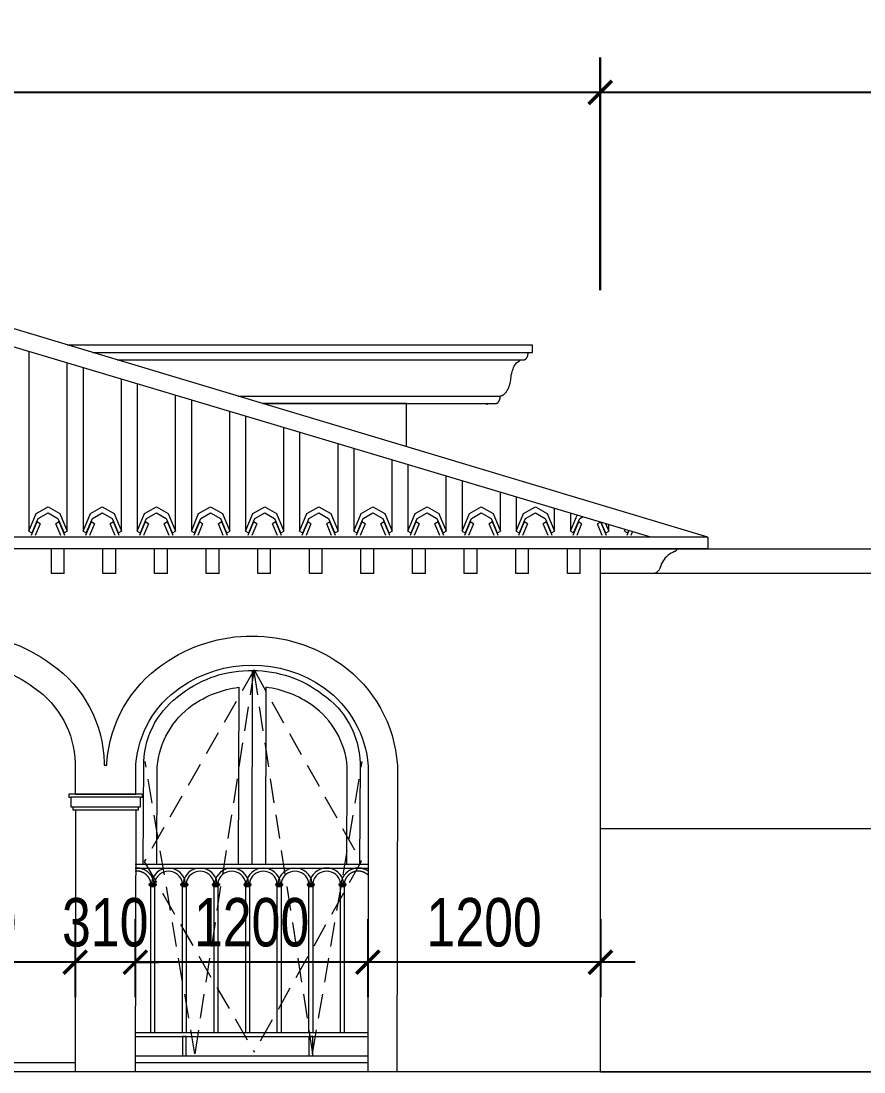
# Model space of a CAD drawing. Header units: millimetres. Extents: x -78046 to 260989, y -99288 to 158505.
# Drawn here: x 242534 to 246884, y 11467 to 16890 of the extents above; entities that cross this region are included whole.
import ezdxf
from ezdxf.xclip import XClip

# ---------------------------------------------------------------- set-up
doc = ezdxf.new("R2010")
doc.units = ezdxf.units.MM
doc.header["$LTSCALE"] = 100
doc.header["$XCLIPFRAME"] = 0
doc.header["$PDMODE"] = 98
doc.linetypes.add('HIDDEN', pattern=[0.375, 0.25, -0.125])
doc.layers.get('Defpoints').update_dxf_attribs({"lineweight": 13})
for name, color, linetype, lineweight in [('-DOOR', 137, 'Continuous', 9), ('-HATCH', 8, 'Continuous', 5), ('-HIDE', 3, 'HIDDEN', 13), ('-LINE1', 7, 'Continuous', 18)]:
    doc.layers.add(name, color=color, linetype=linetype, lineweight=lineweight)
doc.styles.add('AVANH', font='VHAVAN_2.TTF', dxfattribs={"width": 0.8})
doc.dimstyles.new('C_100A3', dxfattribs={"dimscale": 100, "dimtxt": 2.5, "dimasz": 1.2, "dimexe": 1.8, "dimexo": 0, "dimgap": 0.75, "dimtad": 1, "dimdec": 0, "dimzin": 0, "dimdsep": 46, "dimtxsty": 'AVANH', "dimblk": 'ARCHTICK', "dimcen": 0, "dimdle": 1.8, "dimclrd": 256, "dimclre": 256, "dimclrt": 7, "dimadec": 0, "dimazin": 0, "dimtfac": 0.0001, "dimtdec": 0, "dimtix": 1, "dimtmove": 2, "dimatfit": 3, "dimldrblk": 'ARCHTICK', "dimfxl": 1.8, "dimtolj": 1, "dimtzin": 0, "dimarcsym": 0})

# ---------------------------------------------------------------- blocks, each defined once
blk = doc.blocks.new('erte')
for p, q in [((217982.3, -49738), (217982.3, -52249.4)), ((218180.4, -52249.4), (218180.4, -49738)), ((218261.7, -49738), (218261.7, -52249.4)), ((218459.8, -52249.4), (218459.8, -49738)), ((218541.1, -49738), (218541.1, -52249.4)), ((218739.2, -52249.4), (218739.2, -49738)), ((218820.5, -49738), (218820.5, -52249.4)), ((219018.6, -52249.4), (219018.6, -49738)), ((219099.9, -49738), (219099.9, -52249.4)), ((219298, -52249.4), (219298, -49738)), ((219379.3, -49738), (219379.3, -52249.4)), ((219577.4, -52249.4), (219577.4, -49738)), ((219658.7, -49738), (219658.7, -52249.4)), ((219856.8, -52249.4), (219856.8, -49738)), ((219938.1, -49738), (219938.1, -52249.4)), ((220136.2, -52249.4), (220136.2, -49738)), ((220217.5, -49738), (220217.5, -52249.4)), ((220415.6, -52249.4), (220415.6, -49738)), ((220496.9, -49738), (220496.9, -52249.4)), ((220695, -52249.4), (220695, -49738)), ((220776.3, -49738), (220776.3, -52249.4)), ((220974.4, -52249.4), (220974.4, -49738)), ((221055.7, -49738), (221055.7, -52249.4)), ((217982.3, -52249.4), (218020.1, -52159)), ((218020.1, -52159), (218081.3, -52124.5)), ((218030.6, -52184), (218081.3, -52155.3)), ((218081.3, -52124.5), (218142.5, -52159)), ((218081.3, -52155.3), (218132.1, -52184)), ((218142.5, -52159), (218180.4, -52249.4)), ((218261.7, -52249.4), (218299.5, -52159)), ((218299.5, -52159), (218360.7, -52124.5)), ((218310, -52184), (218360.7, -52155.3)), ((218360.7, -52124.5), (218421.9, -52159)), ((218360.7, -52155.3), (218411.5, -52184)), ((218421.9, -52159), (218459.8, -52249.4)), ((218541.1, -52249.4), (218578.9, -52159)), ((218578.9, -52159), (218640.1, -52124.5)), ((218589.4, -52184), (218640.1, -52155.3)), ((218640.1, -52124.5), (218701.3, -52159)), ((218640.1, -52155.3), (218690.9, -52184)), ((218701.3, -52159), (218739.2, -52249.4)), ((218820.5, -52249.4), (218858.3, -52159)), ((218858.3, -52159), (218919.5, -52124.5)), ((218868.8, -52184), (218919.5, -52155.3)), ((218919.5, -52124.5), (218980.7, -52159)), ((218919.5, -52155.3), (218970.3, -52184)), ((218980.7, -52159), (219018.6, -52249.4)), ((219099.9, -52249.4), (219137.7, -52159)), ((219137.7, -52159), (219198.9, -52124.5)), ((219148.2, -52184), (219198.9, -52155.3)), ((219198.9, -52124.5), (219260.1, -52159)), ((219198.9, -52155.3), (219249.7, -52184)), ((219260.1, -52159), (219298, -52249.4)), ((219379.3, -52249.4), (219417.1, -52159)), ((219417.1, -52159), (219478.3, -52124.5)), ((219427.6, -52184), (219478.3, -52155.3)), ((219478.3, -52124.5), (219539.5, -52159)), ((219478.3, -52155.3), (219529.1, -52184)), ((219539.5, -52159), (219577.4, -52249.4)), ((219658.7, -52249.4), (219696.5, -52159)), ((219696.5, -52159), (219757.7, -52124.5)), ((219707, -52184), (219757.7, -52155.3)), ((219757.7, -52124.5), (219818.9, -52159)), ((219757.7, -52155.3), (219808.5, -52184)), ((219818.9, -52159), (219856.8, -52249.4)), ((219938.1, -52249.4), (219975.9, -52159)), ((219975.9, -52159), (220037.1, -52124.5)), ((219986.4, -52184), (220037.1, -52155.3)), ((220037.1, -52124.5), (220098.3, -52159)), ((220037.1, -52155.3), (220087.9, -52184)), ((220098.3, -52159), (220136.2, -52249.4)), ((220217.5, -52249.4), (220255.3, -52159)), ((220255.3, -52159), (220316.5, -52124.5)), ((220265.8, -52184), (220316.5, -52155.3)), ((220316.5, -52124.5), (220377.7, -52159)), ((220316.5, -52155.3), (220367.3, -52184)), ((220377.7, -52159), (220415.6, -52249.4)), ((220496.9, -52249.4), (220534.7, -52159)), ((220534.7, -52159), (220595.9, -52124.5)), ((220545.2, -52184), (220595.9, -52155.3)), ((220595.9, -52124.5), (220657.1, -52159)), ((220595.9, -52155.3), (220646.7, -52184)), ((220657.1, -52159), (220695, -52249.4)), ((220776.3, -52249.4), (220814.1, -52159)), ((220824.6, -52184), (220875.3, -52155.3)), ((220936.5, -52159), (220974.4, -52249.4)), ((221055.7, -52249.4), (221093.5, -52159)), ((218023.8, -52201.7), (217994.5, -52271.6)), ((217999.2, -52258.9), (218023.8, -52200.2)), ((218040.7, -52211.2), (218015.4, -52271.6)), ((218023.8, -52200.2), (218030.6, -52184)), ((218023.8, -52201.7), (218023.8, -52200.2)), ((218040.7, -52211.2), (218023.8, -52201.7)), ((218138.9, -52201.7), (218122, -52211.2)), ((218147.3, -52271.6), (218122, -52211.2)), ((218132.1, -52184), (218138.9, -52200.2)), ((218138.9, -52200.2), (218138.9, -52201.7)), ((218138.9, -52200.2), (218163.5, -52258.9)), ((218168.2, -52271.6), (218138.9, -52201.7)), ((218303.2, -52201.7), (218273.9, -52271.6)), ((218278.6, -52258.9), (218303.2, -52200.2)), ((218320.1, -52211.2), (218294.8, -52271.6)), ((218303.2, -52200.2), (218310, -52184)), ((218303.2, -52201.7), (218303.2, -52200.2)), ((218320.1, -52211.2), (218303.2, -52201.7)), ((218418.3, -52201.7), (218401.4, -52211.2)), ((218426.7, -52271.6), (218401.4, -52211.2)), ((218411.5, -52184), (218418.3, -52200.2)), ((218418.3, -52200.2), (218418.3, -52201.7)), ((218418.3, -52200.2), (218442.9, -52258.9)), ((218447.6, -52271.6), (218418.3, -52201.7)), ((218582.6, -52201.7), (218553.3, -52271.6)), ((218558, -52258.9), (218582.6, -52200.2)), ((218599.5, -52211.2), (218574.2, -52271.6)), ((218582.6, -52200.2), (218589.4, -52184)), ((218582.6, -52201.7), (218582.6, -52200.2)), ((218599.5, -52211.2), (218582.6, -52201.7)), ((218697.7, -52201.7), (218680.8, -52211.2)), ((218706.1, -52271.6), (218680.8, -52211.2)), ((218690.9, -52184), (218697.7, -52200.2)), ((218697.7, -52200.2), (218697.7, -52201.7)), ((218697.7, -52200.2), (218722.3, -52258.9)), ((218727, -52271.6), (218697.7, -52201.7)), ((218862, -52201.7), (218832.7, -52271.6)), ((218837.4, -52258.9), (218862, -52200.2)), ((218878.9, -52211.2), (218853.6, -52271.6)), ((218862, -52200.2), (218868.8, -52184)), ((218862, -52201.7), (218862, -52200.2)), ((218878.9, -52211.2), (218862, -52201.7)), ((218977.1, -52201.7), (218960.2, -52211.2)), ((218985.5, -52271.6), (218960.2, -52211.2)), ((218970.3, -52184), (218977.1, -52200.2)), ((218977.1, -52200.2), (218977.1, -52201.7)), ((218977.1, -52200.2), (219001.7, -52258.9)), ((219006.4, -52271.6), (218977.1, -52201.7)), ((219141.4, -52201.7), (219112.1, -52271.6)), ((219116.8, -52258.9), (219141.4, -52200.2)), ((219158.3, -52211.2), (219133, -52271.6)), ((219141.4, -52200.2), (219148.2, -52184)), ((219141.4, -52201.7), (219141.4, -52200.2)), ((219158.3, -52211.2), (219141.4, -52201.7)), ((219256.5, -52201.7), (219239.6, -52211.2)), ((219264.9, -52271.6), (219239.6, -52211.2)), ((219249.7, -52184), (219256.5, -52200.2)), ((219256.5, -52200.2), (219256.5, -52201.7)), ((219256.5, -52200.2), (219281.1, -52258.9)), ((219285.8, -52271.6), (219256.5, -52201.7)), ((219420.8, -52201.7), (219391.5, -52271.6)), ((219396.2, -52258.9), (219420.8, -52200.2)), ((219437.7, -52211.2), (219412.4, -52271.6)), ((219420.8, -52200.2), (219427.6, -52184)), ((219420.8, -52201.7), (219420.8, -52200.2)), ((219437.7, -52211.2), (219420.8, -52201.7)), ((219535.9, -52201.7), (219519, -52211.2)), ((219544.3, -52271.6), (219519, -52211.2)), ((219529.1, -52184), (219535.9, -52200.2)), ((219535.9, -52200.2), (219535.9, -52201.7)), ((219535.9, -52200.2), (219560.5, -52258.9)), ((219565.2, -52271.6), (219535.9, -52201.7)), ((219700.2, -52201.7), (219670.9, -52271.6)), ((219675.6, -52258.9), (219700.2, -52200.2)), ((219717.1, -52211.2), (219691.8, -52271.6)), ((219700.2, -52200.2), (219707, -52184)), ((219700.2, -52201.7), (219700.2, -52200.2)), ((219717.1, -52211.2), (219700.2, -52201.7)), ((219815.3, -52201.7), (219798.4, -52211.2)), ((219823.7, -52271.6), (219798.4, -52211.2)), ((219808.5, -52184), (219815.3, -52200.2)), ((219815.3, -52200.2), (219815.3, -52201.7)), ((219815.3, -52200.2), (219839.9, -52258.9)), ((219844.6, -52271.6), (219815.3, -52201.7)), ((219979.6, -52201.7), (219950.3, -52271.6)), ((219955, -52258.9), (219979.6, -52200.2)), ((219996.5, -52211.2), (219971.2, -52271.6)), ((219979.6, -52200.2), (219986.4, -52184)), ((219979.6, -52201.7), (219979.6, -52200.2)), ((219996.5, -52211.2), (219979.6, -52201.7)), ((220094.7, -52201.7), (220077.8, -52211.2)), ((220103.1, -52271.6), (220077.8, -52211.2)), ((220087.9, -52184), (220094.7, -52200.2)), ((220094.7, -52200.2), (220094.7, -52201.7)), ((220094.7, -52200.2), (220119.3, -52258.9)), ((220124, -52271.6), (220094.7, -52201.7)), ((220259, -52201.7), (220229.7, -52271.6)), ((220234.4, -52258.9), (220259, -52200.2)), ((220275.9, -52211.2), (220250.6, -52271.6)), ((220259, -52200.2), (220265.8, -52184)), ((220259, -52201.7), (220259, -52200.2)), ((220275.9, -52211.2), (220259, -52201.7)), ((220374.1, -52201.7), (220357.2, -52211.2)), ((220382.5, -52271.6), (220357.2, -52211.2)), ((220367.3, -52184), (220374.1, -52200.2)), ((220374.1, -52200.2), (220374.1, -52201.7)), ((220374.1, -52200.2), (220398.7, -52258.9)), ((220403.4, -52271.6), (220374.1, -52201.7)), ((220538.4, -52201.7), (220509.1, -52271.6)), ((220513.8, -52258.9), (220538.4, -52200.2)), ((220555.3, -52211.2), (220530, -52271.6)), ((220538.4, -52200.2), (220545.2, -52184)), ((220538.4, -52201.7), (220538.4, -52200.2)), ((220555.3, -52211.2), (220538.4, -52201.7)), ((220653.5, -52201.7), (220636.6, -52211.2)), ((220661.9, -52271.6), (220636.6, -52211.2)), ((220646.7, -52184), (220653.5, -52200.2)), ((220653.5, -52200.2), (220653.5, -52201.7)), ((220653.5, -52200.2), (220678.1, -52258.9)), ((220682.8, -52271.6), (220653.5, -52201.7)), ((220817.8, -52201.7), (220788.5, -52271.6)), ((220793.2, -52258.9), (220817.8, -52200.2)), ((220834.7, -52211.2), (220809.4, -52271.6)), ((220817.8, -52200.2), (220824.6, -52184)), ((220817.8, -52201.7), (220817.8, -52200.2)), ((220834.7, -52211.2), (220817.8, -52201.7)), ((220932.9, -52201.7), (220916, -52211.2)), ((220941.3, -52271.6), (220916, -52211.2)), ((220932.9, -52200.2), (220957.5, -52258.9)), ((220962.2, -52271.6), (220932.9, -52201.7)), ((221097.2, -52201.7), (221067.9, -52271.6)), ((221072.6, -52258.9), (221097.2, -52200.2)), ((221114.1, -52211.2), (221088.8, -52271.6)), ((217982.3, -52249.4), (217994.5, -52256.3)), ((217994.5, -52256.3), (217999.2, -52258.9)), ((218163.5, -52258.9), (218168.1, -52256.3)), ((218168.1, -52256.3), (218180.4, -52249.4)), ((218261.7, -52249.4), (218273.9, -52256.3)), ((218273.9, -52256.3), (218278.6, -52258.9)), ((218442.9, -52258.9), (218447.5, -52256.3)), ((218447.5, -52256.3), (218459.8, -52249.4)), ((218541.1, -52249.4), (218553.3, -52256.3)), ((218553.3, -52256.3), (218558, -52258.9)), ((218722.3, -52258.9), (218726.9, -52256.3)), ((218726.9, -52256.3), (218739.2, -52249.4)), ((218820.5, -52249.4), (218832.7, -52256.3)), ((218832.7, -52256.3), (218837.4, -52258.9)), ((219001.7, -52258.9), (219006.3, -52256.3)), ((219006.3, -52256.3), (219018.6, -52249.4)), ((219099.9, -52249.4), (219112.1, -52256.3)), ((219112.1, -52256.3), (219116.8, -52258.9)), ((219281.1, -52258.9), (219285.7, -52256.3)), ((219285.7, -52256.3), (219298, -52249.4)), ((219379.3, -52249.4), (219391.5, -52256.3)), ((219391.5, -52256.3), (219396.2, -52258.9)), ((219560.5, -52258.9), (219565.1, -52256.3)), ((219565.1, -52256.3), (219577.4, -52249.4)), ((219658.7, -52249.4), (219670.9, -52256.3)), ((219670.9, -52256.3), (219675.6, -52258.9)), ((219839.9, -52258.9), (219844.5, -52256.3)), ((219844.5, -52256.3), (219856.8, -52249.4)), ((219938.1, -52249.4), (219950.3, -52256.3)), ((219950.3, -52256.3), (219955, -52258.9)), ((220119.3, -52258.9), (220123.9, -52256.3)), ((220123.9, -52256.3), (220136.2, -52249.4)), ((220217.5, -52249.4), (220229.7, -52256.3)), ((220229.7, -52256.3), (220234.4, -52258.9)), ((220398.7, -52258.9), (220403.3, -52256.3)), ((220403.3, -52256.3), (220415.6, -52249.4)), ((220496.9, -52249.4), (220509.1, -52256.3)), ((220509.1, -52256.3), (220513.8, -52258.9)), ((220678.1, -52258.9), (220682.7, -52256.3)), ((220682.7, -52256.3), (220695, -52249.4)), ((220776.3, -52249.4), (220788.5, -52256.3)), ((220788.5, -52256.3), (220793.2, -52258.9)), ((220957.5, -52258.9), (220962.1, -52256.3)), ((220962.1, -52256.3), (220974.4, -52249.4)), ((221055.7, -52249.4), (221067.9, -52256.3)), ((221067.9, -52256.3), (221072.6, -52258.9))]:
    blk.add_line(p, q)
blk = doc.blocks.new('_ARCHTICK')
at = {"const_width": 0.15}
blk.add_lwpolyline([(-0.5, -0.5), (0.5, 0.5)], dxfattribs=at)
blk = doc.blocks.new('*D194')
at = {"layer": 'Defpoints', "lineweight": -2, "transparency": 16777216}
for p, q in [((245523.8, 15501.5), (245523.8, 16701.9)), ((249223.3, 15501.5), (249223.3, 16701.9)), ((249403.3, 16521.9), (245343.8, 16521.9))]:
    blk.add_line(p, q, dxfattribs=at)
at = {"layer": 'Defpoints', "color": 0, "transparency": 16777216}
for p in [(245523.8, 16521.9), (245523.8, 15501.5), (249223.3, 15501.5)]:
    blk.add_point(p, dxfattribs=at)
at = {"layer": 'Defpoints', "lineweight": -2, "transparency": 16777216, "xscale": 120, "yscale": 120, "zscale": 120, "rotation": 180}
blk.add_blockref('_ARCHTICK', (245523.8, 16521.9), dxfattribs=at)
at = {"layer": 'Defpoints', "lineweight": -2, "transparency": 16777216, "xscale": 120, "yscale": 120, "zscale": 120}
blk.add_blockref('_ARCHTICK', (249223.3, 16521.9), dxfattribs=at)
at = {"layer": 'Defpoints', "color": 7, "transparency": 16777216, "insert": (247373.5, 16726.2), "char_height": 250, "attachment_point": 5, "style": 'AVANH'}
blk.add_mtext('\\A1;3700', dxfattribs=at)
blk = doc.blocks.new('*D195')
at = {"layer": 'Defpoints', "lineweight": -2, "transparency": 16777216}
for p, q in [((237523.1, 15501.5), (237523.1, 16701.9)), ((245522.8, 15501.5), (245522.8, 16701.9)), ((245702.8, 16521.9), (237343.1, 16521.9))]:
    blk.add_line(p, q, dxfattribs=at)
at = {"layer": 'Defpoints', "color": 0, "transparency": 16777216}
for p in [(237523.1, 16521.9), (237523.1, 15501.5), (245522.8, 15501.5)]:
    blk.add_point(p, dxfattribs=at)
at = {"layer": 'Defpoints', "lineweight": -2, "transparency": 16777216, "xscale": 120, "yscale": 120, "zscale": 120, "rotation": 180}
blk.add_blockref('_ARCHTICK', (237523.1, 16521.9), dxfattribs=at)
at = {"layer": 'Defpoints', "lineweight": -2, "transparency": 16777216, "xscale": 120, "yscale": 120, "zscale": 120}
blk.add_blockref('_ARCHTICK', (245522.8, 16521.9), dxfattribs=at)
at = {"layer": 'Defpoints', "color": 7, "transparency": 16777216, "insert": (241522.9, 16726.2), "char_height": 250, "attachment_point": 5, "style": 'AVANH'}
blk.add_mtext('\\A1;8000', dxfattribs=at)
blk = doc.blocks.new('*D197')
at = {"layer": 'Defpoints', "lineweight": -2, "transparency": 16777216}
for p, q in [((244323.7, 12254.9), (244323.7, 11853.4)), ((245523.8, 12254.9), (245523.8, 11853.4)), ((245703.8, 12033.4), (244143.7, 12033.4))]:
    blk.add_line(p, q, dxfattribs=at)
at = {"layer": 'Defpoints', "color": 0, "transparency": 16777216}
for p in [(244323.7, 12254.9), (245523.8, 12254.9), (244323.7, 12033.4)]:
    blk.add_point(p, dxfattribs=at)
at = {"layer": 'Defpoints', "lineweight": -2, "transparency": 16777216, "xscale": 120, "yscale": 120, "zscale": 120, "rotation": 180}
blk.add_blockref('_ARCHTICK', (244323.7, 12033.4), dxfattribs=at)
at = {"layer": 'Defpoints', "lineweight": -2, "transparency": 16777216, "xscale": 120, "yscale": 120, "zscale": 120}
blk.add_blockref('_ARCHTICK', (245523.8, 12033.4), dxfattribs=at)
at = {"layer": 'Defpoints', "color": 7, "transparency": 16777216, "insert": (244923.8, 12237.7), "char_height": 250, "attachment_point": 5, "style": 'AVANH'}
blk.add_mtext('\\A1;1200', dxfattribs=at)
blk = doc.blocks.new('*D198')
at = {"layer": 'Defpoints', "lineweight": -2, "transparency": 16777216}
for p, q in [((243123.6, 12254.9), (243123.6, 11853.4)), ((244323.7, 12254.9), (244323.7, 11853.4)), ((244503.7, 12033.4), (242943.6, 12033.4))]:
    blk.add_line(p, q, dxfattribs=at)
at = {"layer": 'Defpoints', "color": 0, "transparency": 16777216}
for p in [(243123.6, 12254.9), (244323.7, 12254.9), (243123.6, 12033.4)]:
    blk.add_point(p, dxfattribs=at)
at = {"layer": 'Defpoints', "lineweight": -2, "transparency": 16777216, "xscale": 120, "yscale": 120, "zscale": 120, "rotation": 180}
blk.add_blockref('_ARCHTICK', (243123.6, 12033.4), dxfattribs=at)
at = {"layer": 'Defpoints', "lineweight": -2, "transparency": 16777216, "xscale": 120, "yscale": 120, "zscale": 120}
blk.add_blockref('_ARCHTICK', (244323.7, 12033.4), dxfattribs=at)
at = {"layer": 'Defpoints', "color": 7, "transparency": 16777216, "insert": (243723.7, 12237.7), "char_height": 250, "attachment_point": 5, "style": 'AVANH'}
blk.add_mtext('\\A1;1200', dxfattribs=at)
blk = doc.blocks.new('*D199')
at = {"layer": 'Defpoints', "lineweight": -2, "transparency": 16777216}
for p, q in [((242813.6, 12254.9), (242813.6, 11853.4)), ((243123.6, 12254.9), (243123.6, 11853.4)), ((242813.6, 12033.4), (242693.6, 12033.4)), ((243123.6, 12033.4), (242813.6, 12033.4)), ((243123.6, 12033.4), (243243.6, 12033.4))]:
    blk.add_line(p, q, dxfattribs=at)
at = {"layer": 'Defpoints', "color": 0, "transparency": 16777216}
for p in [(242813.6, 12254.9), (243123.6, 12254.9), (242813.6, 12033.4)]:
    blk.add_point(p, dxfattribs=at)
at = {"layer": 'Defpoints', "lineweight": -2, "transparency": 16777216, "xscale": 120, "yscale": 120, "zscale": 120}
blk.add_blockref('_ARCHTICK', (242813.6, 12033.4), dxfattribs=at)
at = {"layer": 'Defpoints', "lineweight": -2, "transparency": 16777216, "xscale": 120, "yscale": 120, "zscale": 120, "rotation": 180}
blk.add_blockref('_ARCHTICK', (243123.6, 12033.4), dxfattribs=at)
at = {"layer": 'Defpoints', "color": 7, "transparency": 16777216, "insert": (242968.6, 12237.7), "char_height": 250, "attachment_point": 5, "style": 'AVANH'}
blk.add_mtext('\\A1;310', dxfattribs=at)
blk = doc.blocks.new('*D200')
at = {"layer": 'Defpoints', "lineweight": -2, "transparency": 16777216}
for p, q in [((241613.4, 12357.9), (241613.4, 11853.4)), ((242813.6, 12254.9), (242813.6, 11853.4)), ((242993.6, 12033.4), (241433.4, 12033.4))]:
    blk.add_line(p, q, dxfattribs=at)
at = {"layer": 'Defpoints', "color": 0, "transparency": 16777216}
for p in [(241613.4, 12357.9), (242813.6, 12254.9), (241613.4, 12033.4)]:
    blk.add_point(p, dxfattribs=at)
at = {"layer": 'Defpoints', "lineweight": -2, "transparency": 16777216, "xscale": 120, "yscale": 120, "zscale": 120, "rotation": 180}
blk.add_blockref('_ARCHTICK', (241613.4, 12033.4), dxfattribs=at)
at = {"layer": 'Defpoints', "lineweight": -2, "transparency": 16777216, "xscale": 120, "yscale": 120, "zscale": 120}
blk.add_blockref('_ARCHTICK', (242813.6, 12033.4), dxfattribs=at)
at = {"layer": 'Defpoints', "color": 7, "transparency": 16777216, "insert": (242213.5, 12237.7), "char_height": 250, "attachment_point": 5, "style": 'AVANH'}
blk.add_mtext('\\A1;1200', dxfattribs=at)
blk = doc.blocks.new('lancan')
for p, q in [((-1.1, 988.8), (6547.2, 988.8)), ((-1.1, 968.8), (6547.2, 968.8)), ((488, 889), (479.8, 883.9)), ((479.8, 883.9), (479.8, 881.9)), ((489.6, 883.9), (479.8, 883.9)), ((479.8, 881.9), (488, 876.9)), ((489.6, 881.9), (479.8, 881.9)), ((485.6, 893), (485.6, 891)), ((485.6, 893), (489.6, 893)), ((485.6, 891), (488, 891)), ((485.6, 874.9), (485.6, 872.9)), ((485.6, 874.9), (488, 874.9)), ((485.6, 872.9), (489.6, 872.9)), ((488, 891), (488, 889)), ((488, 891), (489.6, 891)), ((488, 889), (510.4, 889)), ((488, 876.9), (488, 874.9)), ((488, 876.9), (510.4, 876.9)), ((488, 874.9), (489.6, 874.9)), ((489.6, 893), (508.8, 893)), ((508.8, 891), (489.6, 891)), ((489.6, 881.9), (489.6, 883.9)), ((489.6, 883.9), (508.8, 883.9)), ((489.6, 881.9), (508.8, 881.9)), ((508.8, 874.9), (489.6, 874.9)), ((489.6, 120), (489.6, 872.9)), ((489.6, 872.9), (508.8, 872.9)), ((508.8, 893), (512.8, 893)), ((508.8, 891), (510.4, 891)), ((508.8, 883.9), (508.8, 881.9)), ((508.8, 883.9), (518.6, 883.9)), ((508.8, 881.9), (518.6, 881.9)), ((508.8, 874.9), (510.4, 874.9)), ((508.8, 872.9), (508.8, 120)), ((508.8, 872.9), (512.8, 872.9)), ((510.4, 889), (510.4, 891)), ((510.4, 891), (512.8, 891)), ((518.6, 883.9), (510.4, 889)), ((510.4, 876.9), (518.6, 881.9)), ((510.4, 874.9), (510.4, 876.9)), ((510.4, 874.9), (512.8, 874.9)), ((512.8, 891), (512.8, 893)), ((512.8, 872.9), (512.8, 874.9)), ((518.6, 881.9), (518.6, 883.9)), ((651.2, 889), (643, 884)), ((643, 884), (643, 882)), ((652.8, 884), (643, 884)), ((643, 882), (651.2, 876.9)), ((652.8, 882), (643, 882)), ((648.8, 893), (648.8, 891)), ((648.8, 893), (652.8, 893)), ((648.8, 891), (651.2, 891)), ((648.8, 874.9), (648.8, 872.9)), ((648.8, 874.9), (651.2, 874.9)), ((648.8, 872.9), (652.8, 872.9)), ((651.2, 891), (651.2, 889)), ((651.2, 891), (652.8, 891)), ((651.2, 889), (673.6, 889)), ((651.2, 876.9), (651.2, 874.9)), ((651.2, 876.9), (673.6, 876.9)), ((651.2, 874.9), (652.8, 874.9)), ((652.8, 893), (672, 893)), ((672, 891), (652.8, 891)), ((652.8, 882), (652.8, 884)), ((652.8, 884), (672, 884)), ((652.8, 882), (672, 882)), ((672, 874.9), (652.8, 874.9)), ((652.8, 120), (652.8, 872.9)), ((652.8, 872.9), (672, 872.9)), ((672, 893), (676, 893)), ((672, 891), (673.6, 891)), ((672, 884), (672, 882)), ((672, 884), (681.8, 884)), ((672, 882), (681.8, 882)), ((672, 874.9), (673.6, 874.9)), ((672, 872.9), (672, 120)), ((672, 872.9), (676, 872.9)), ((673.6, 889), (673.6, 891)), ((673.6, 891), (676, 891)), ((681.8, 884), (673.6, 889)), ((673.6, 876.9), (681.8, 882)), ((673.6, 874.9), (673.6, 876.9)), ((673.6, 874.9), (676, 874.9)), ((676, 891), (676, 893)), ((676, 872.9), (676, 874.9)), ((681.8, 882), (681.8, 884)), ((814.4, 889), (806.2, 884)), ((806.2, 884), (806.2, 882)), ((816, 884), (806.2, 884)), ((806.2, 882), (814.4, 876.9)), ((816, 882), (806.2, 882)), ((812, 893), (812, 891)), ((812, 893), (816, 893)), ((812, 891), (814.4, 891)), ((812, 874.9), (812, 872.9)), ((812, 874.9), (814.4, 874.9)), ((812, 872.9), (816, 872.9)), ((814.4, 891), (814.4, 889)), ((814.4, 891), (816, 891)), ((814.4, 889), (836.8, 889)), ((814.4, 876.9), (814.4, 874.9)), ((814.4, 876.9), (836.8, 876.9)), ((814.4, 874.9), (816, 874.9)), ((816, 893), (835.2, 893)), ((835.2, 891), (816, 891)), ((816, 882), (816, 884)), ((816, 884), (835.2, 884)), ((816, 882), (835.2, 882)), ((835.2, 874.9), (816, 874.9)), ((816, 120), (816, 872.9)), ((816, 872.9), (835.2, 872.9)), ((835.2, 893), (839.2, 893)), ((835.2, 891), (836.8, 891)), ((835.2, 884), (835.2, 882)), ((835.2, 884), (845, 884)), ((835.2, 882), (845, 882)), ((835.2, 874.9), (836.8, 874.9)), ((835.2, 872.9), (835.2, 120)), ((835.2, 872.9), (839.2, 872.9)), ((836.8, 889), (836.8, 891)), ((836.8, 891), (839.2, 891)), ((845, 884), (836.8, 889)), ((836.8, 876.9), (845, 882)), ((836.8, 874.9), (836.8, 876.9)), ((836.8, 874.9), (839.2, 874.9)), ((839.2, 891), (839.2, 893)), ((839.2, 872.9), (839.2, 874.9)), ((845, 882), (845, 884)), ((977.6, 889), (969.4, 884)), ((969.4, 884), (969.4, 882)), ((979.2, 884), (969.4, 884)), ((969.4, 882), (977.6, 876.9)), ((979.2, 882), (969.4, 882)), ((975.2, 893), (975.2, 891)), ((975.2, 893), (979.2, 893)), ((975.2, 891), (977.6, 891)), ((975.2, 874.9), (975.2, 872.9)), ((975.2, 874.9), (977.6, 874.9)), ((975.2, 872.9), (979.2, 872.9)), ((977.6, 891), (977.6, 889)), ((977.6, 891), (979.2, 891)), ((977.6, 889), (1000, 889)), ((977.6, 876.9), (977.6, 874.9)), ((977.6, 876.9), (1000, 876.9)), ((977.6, 874.9), (979.2, 874.9)), ((979.2, 893), (998.4, 893)), ((998.4, 891), (979.2, 891)), ((979.2, 882), (979.2, 884)), ((979.2, 884), (998.4, 884)), ((979.2, 882), (998.4, 882)), ((998.4, 874.9), (979.2, 874.9)), ((979.2, 120), (979.2, 872.9)), ((979.2, 872.9), (998.4, 872.9)), ((998.4, 893), (1002.4, 893)), ((998.4, 891), (1000, 891)), ((998.4, 884), (998.4, 882)), ((998.4, 884), (1008.2, 884)), ((998.4, 882), (1008.2, 882)), ((998.4, 874.9), (1000, 874.9)), ((998.4, 872.9), (998.4, 120)), ((998.4, 872.9), (1002.4, 872.9)), ((1000, 889), (1000, 891)), ((1000, 891), (1002.4, 891)), ((1008.2, 884), (1000, 889)), ((1000, 876.9), (1008.2, 882)), ((1000, 874.9), (1000, 876.9)), ((1000, 874.9), (1002.4, 874.9)), ((1002.4, 891), (1002.4, 893)), ((1002.4, 872.9), (1002.4, 874.9)), ((1008.2, 882), (1008.2, 884)), ((1140.8, 889), (1132.6, 884)), ((1132.6, 884), (1132.6, 882)), ((1142.4, 884), (1132.6, 884)), ((1132.6, 882), (1140.8, 876.9)), ((1142.4, 882), (1132.6, 882)), ((1138.4, 893), (1138.4, 891)), ((1138.4, 893), (1142.4, 893)), ((1138.4, 891), (1140.8, 891)), ((1138.4, 874.9), (1138.4, 872.9)), ((1138.4, 874.9), (1140.8, 874.9)), ((1138.4, 872.9), (1142.4, 872.9)), ((1140.8, 891), (1140.8, 889)), ((1140.8, 891), (1142.4, 891)), ((1140.8, 889), (1163.2, 889)), ((1140.8, 876.9), (1140.8, 874.9)), ((1140.8, 876.9), (1163.2, 876.9)), ((1140.8, 874.9), (1142.4, 874.9)), ((1142.4, 893), (1161.6, 893)), ((1161.6, 891), (1142.4, 891)), ((1142.4, 882), (1142.4, 884)), ((1142.4, 884), (1161.6, 884)), ((1142.4, 882), (1161.6, 882)), ((1161.6, 874.9), (1142.4, 874.9)), ((1142.4, 120), (1142.4, 872.9)), ((1142.4, 872.9), (1161.6, 872.9)), ((1161.6, 893), (1165.6, 893)), ((1161.6, 891), (1163.2, 891)), ((1161.6, 884), (1161.6, 882)), ((1161.6, 884), (1171.4, 884)), ((1161.6, 882), (1171.4, 882)), ((1161.6, 874.9), (1163.2, 874.9)), ((1161.6, 872.9), (1161.6, 120)), ((1161.6, 872.9), (1165.6, 872.9)), ((1163.2, 889), (1163.2, 891)), ((1163.2, 891), (1165.6, 891)), ((1171.4, 884), (1163.2, 889)), ((1163.2, 876.9), (1171.4, 882)), ((1163.2, 874.9), (1163.2, 876.9)), ((1163.2, 874.9), (1165.6, 874.9)), ((1165.6, 891), (1165.6, 893)), ((1165.6, 872.9), (1165.6, 874.9)), ((1171.4, 882), (1171.4, 884)), ((1304, 889), (1295.8, 884)), ((1295.8, 884), (1295.8, 882)), ((1305.6, 884), (1295.8, 884)), ((1295.8, 882), (1304, 876.9)), ((1305.6, 882), (1295.8, 882)), ((1301.6, 893), (1301.6, 891)), ((1301.6, 893), (1305.6, 893)), ((1301.6, 891), (1304, 891)), ((1301.6, 874.9), (1301.6, 872.9)), ((1301.6, 874.9), (1304, 874.9)), ((1301.6, 872.9), (1305.6, 872.9)), ((1304, 891), (1304, 889)), ((1304, 891), (1305.6, 891)), ((1304, 889), (1326.4, 889)), ((1304, 876.9), (1304, 874.9)), ((1304, 876.9), (1326.4, 876.9)), ((1304, 874.9), (1305.6, 874.9)), ((1305.6, 893), (1324.8, 893)), ((1324.8, 891), (1305.6, 891)), ((1305.6, 882), (1305.6, 884)), ((1305.6, 884), (1324.8, 884)), ((1305.6, 882), (1324.8, 882)), ((1324.8, 874.9), (1305.6, 874.9)), ((1305.6, 120), (1305.6, 872.9)), ((1305.6, 872.9), (1324.8, 872.9)), ((1324.8, 893), (1328.8, 893)), ((1324.8, 891), (1326.4, 891)), ((1324.8, 884), (1324.8, 882)), ((1324.8, 884), (1334.6, 884)), ((1324.8, 882), (1334.6, 882)), ((1324.8, 874.9), (1326.4, 874.9)), ((1324.8, 872.9), (1324.8, 120)), ((1324.8, 872.9), (1328.8, 872.9)), ((1326.4, 889), (1326.4, 891)), ((1326.4, 891), (1328.8, 891)), ((1334.6, 884), (1326.4, 889)), ((1326.4, 876.9), (1334.6, 882)), ((1326.4, 874.9), (1326.4, 876.9)), ((1326.4, 874.9), (1328.8, 874.9)), ((1328.8, 891), (1328.8, 893)), ((1328.8, 872.9), (1328.8, 874.9)), ((1334.6, 882), (1334.6, 884)), ((1467.2, 889), (1459, 884)), ((1459, 884), (1459, 882)), ((1468.8, 884), (1459, 884)), ((1459, 882), (1467.2, 876.9)), ((1468.8, 882), (1459, 882)), ((1464.8, 893), (1464.8, 891)), ((1464.8, 893), (1468.8, 893)), ((1464.8, 891), (1467.2, 891)), ((1464.8, 874.9), (1464.8, 872.9)), ((1464.8, 874.9), (1467.2, 874.9)), ((1464.8, 872.9), (1468.8, 872.9)), ((1467.2, 891), (1467.2, 889)), ((1467.2, 891), (1468.8, 891)), ((1467.2, 889), (1489.6, 889)), ((1467.2, 876.9), (1467.2, 874.9)), ((1467.2, 876.9), (1489.6, 876.9)), ((1467.2, 874.9), (1468.8, 874.9)), ((1468.8, 893), (1488, 893)), ((1488, 891), (1468.8, 891)), ((1468.8, 882), (1468.8, 884)), ((1468.8, 884), (1488, 884)), ((1468.8, 882), (1488, 882)), ((1488, 874.9), (1468.8, 874.9)), ((1468.8, 120), (1468.8, 872.9)), ((1468.8, 872.9), (1488, 872.9)), ((1488, 893), (1492, 893)), ((1488, 891), (1489.6, 891)), ((1488, 884), (1488, 882)), ((1488, 884), (1497.8, 884)), ((1488, 882), (1497.8, 882)), ((1488, 874.9), (1489.6, 874.9)), ((1488, 872.9), (1488, 120)), ((1488, 872.9), (1492, 872.9)), ((1489.6, 889), (1489.6, 891)), ((1489.6, 891), (1492, 891)), ((1497.8, 884), (1489.6, 889)), ((1489.6, 876.9), (1497.8, 882)), ((1489.6, 874.9), (1489.6, 876.9)), ((1489.6, 874.9), (1492, 874.9)), ((1492, 891), (1492, 893)), ((1492, 872.9), (1492, 874.9)), ((1497.8, 882), (1497.8, 884)), ((-1.1, 120), (6547.2, 120)), ((-1.1, 100), (6547.2, 100)), ((-1.1, 0), (6547.2, 0))]:
    blk.add_line(p, q)
for points in [[(672, 100), (652.8, 100), (652.8, 0), (672, 0)], [(1324.8, 100), (1305.6, 100), (1305.6, 0), (1324.8, 0)]]:
    blk.add_lwpolyline(points, close=True)
for centre, radius, start, end in [((417.6, 879.7), 89.2, 8.5304, 171.4696), ((417.6, 879.7), 73.2, 10.4137, 169.5863), ((580.8, 879.7), 89.2, 8.5304, 171.4696), ((580.8, 879.7), 73.2, 10.4137, 169.5863), ((744, 879.7), 89.2, 8.5304, 171.4696), ((744, 879.7), 73.2, 10.4137, 169.5863), ((907.2, 879.7), 89.2, 8.5304, 171.4696), ((907.2, 879.7), 73.2, 10.4137, 169.5863), ((1070.4, 879.7), 89.2, 8.5304, 171.4696), ((1070.4, 879.7), 73.2, 10.4137, 169.5863), ((1233.6, 879.7), 89.2, 8.5304, 171.4696), ((1233.6, 879.7), 73.2, 10.4137, 169.5863), ((1396.8, 879.8), 89.2, 8.5304, 171.4696), ((1396.8, 879.8), 73.2, 10.4137, 169.5863), ((1560, 879.8), 89.2, 8.5304, 171.4696), ((1560, 879.8), 73.2, 10.4137, 169.5863)]:
    blk.add_arc(centre, radius, start, end)

msp = doc.modelspace()

# ---------------------------------------------------------------- linework, layer by layer
at = {"layer": '-DOOR', "lineweight": 9}
msp.add_line((243727.3, 13538.6), (243725.1, 12539), dxfattribs=at)
for points in [[(243164.8, 12539), (243167, 13068.3, -0.23627), (243362.7, 13418.2, -0.171967), (243730.5, 13538.5, -0.162225), (244088.7, 13417.2, -0.241343), (244283.3, 13059.6), (244281.1, 12539)], [(243234.8, 12539), (243237, 13041, -0.219786), (243417.9, 13359.2, -0.12107), (243657.3, 13452.1), (243655.1, 12539)], [(244215.4, 12539), (244217.5, 13041, 0.219786), (244036.7, 13359.2, 0.12107), (243797.3, 13452.1), (243795.1, 12539)]]:
    msp.add_lwpolyline(points, format="xyb", dxfattribs=at)
at = {"layer": '-HATCH'}
for p, q in [((242904.7, 15179.2), (245150.7, 15179.2)), ((243029.7, 15141.7), (245116.7, 15141.7)), ((243654.3, 14954.2), (245006.6, 14954.2)), ((244523.1, 14916.7), (244301.3, 14916.7)), ((244937.5, 14910.6), (244936.8, 14909.2)), ((244938.2, 14912.1), (244937.5, 14910.6)), ((242690.6, 14038.7), (242690.6, 14166.7)), ((242757.1, 14038.7), (242757.1, 14166.7)), ((242956.8, 14038.7), (242956.8, 14166.7)), ((243023.4, 14038.7), (243023.4, 14166.7)), ((243223.1, 14038.7), (243223.1, 14166.7)), ((243289.6, 14038.7), (243289.6, 14166.7)), ((243489.3, 14038.7), (243489.3, 14166.7)), ((243555.9, 14038.7), (243555.9, 14166.7)), ((243755.6, 14038.7), (243755.6, 14166.7)), ((243822.1, 14038.7), (243822.1, 14166.7)), ((244021.8, 14038.7), (244021.8, 14166.7)), ((244088.4, 14038.7), (244088.4, 14166.7)), ((244288.1, 14038.7), (244288.1, 14166.7)), ((244354.7, 14038.7), (244354.7, 14166.7)), ((244554.3, 14038.7), (244554.3, 14166.7)), ((244620.9, 14038.7), (244620.9, 14166.7)), ((244820.6, 14038.7), (244820.6, 14166.7)), ((244887.2, 14038.7), (244887.2, 14166.7)), ((245086.8, 14038.7), (245086.8, 14166.7)), ((245153.4, 14038.7), (245153.4, 14166.7)), ((245353.1, 14038.7), (245353.1, 14166.7)), ((245419.7, 14038.7), (245419.7, 14166.7)), ((245633.9, 14166.7), (248686.3, 14166.7)), ((242757.1, 14038.7), (242690.6, 14038.7)), ((243023.4, 14038.7), (242956.8, 14038.7)), ((243289.6, 14038.7), (243223.1, 14038.7)), ((243555.9, 14038.7), (243489.3, 14038.7)), ((243822.1, 14038.7), (243755.6, 14038.7)), ((244088.4, 14038.7), (244021.8, 14038.7)), ((244354.7, 14038.7), (244288.1, 14038.7)), ((244620.9, 14038.7), (244554.3, 14038.7)), ((244887.2, 14038.7), (244820.6, 14038.7)), ((245153.4, 14038.7), (245086.8, 14038.7)), ((245419.7, 14038.7), (245353.1, 14038.7)), ((248353.5, 14038.7), (245523.8, 14038.7)), ((243150.9, 12884.9), (242790.6, 12884.9)), ((242800.7, 12834.9), (243140.8, 12834.9))]:
    msp.add_line(p, q, dxfattribs=at)
msp.add_lwpolyline([(245523.8, 14166.7), (245918.2, 14166.7), (245918.1, 14165.2), (245917.7, 14163.6), (245917.2, 14162.1), (245916.6, 14160.7), (245915.8, 14159.3), (245914.9, 14157.9), (245913.8, 14156.7), (245912.6, 14155.5), (245911.3, 14154.5), (245909.9, 14153.5), (245908.4, 14152.7), (245906.8, 14152), (245897.6, 14148.1), (245888.8, 14143.5), (245880.4, 14138.2), (245872.5, 14132.4), (245865.1, 14126), (245858.4, 14119.2), (245852.2, 14111.8), (245846.8, 14104), (245842, 14095.9), (245838, 14087.4), (245834.8, 14078.7), (245832.3, 14069.8), (245831, 14065.5), (245829.2, 14061.4), (245826.9, 14057.4), (245824.2, 14053.8), (245820.9, 14050.5), (245817.3, 14047.5), (245813.3, 14044.9), (245809.1, 14042.7), (245804.5, 14041), (245799.8, 14039.7), (245795, 14039), (245790.1, 14038.7), (245523.8, 14038.7)], close=True, dxfattribs=at)
at = {"layer": '-HIDE', "ltscale": 5}
for points in [[(243737.8, 13541.4), (243170.2, 12552.2), (243738.1, 11568.2)], [(243734.6, 13535.8), (243430.8, 11560.3), (243174.3, 13068.2)], [(243734.6, 13535.8), (244038.4, 11560.3), (244294.9, 13068.2)], [(243736.3, 13541.4), (244289.1, 12552.2), (243735.9, 11568.2)]]:
    msp.add_lwpolyline(points, dxfattribs=at)
at = {"layer": '-LINE1', "color": 0, "lineweight": 20}
for p, q in [((246078, 14226.7), (242113.4, 15416.7)), ((245784.6, 14226.7), (242100.2, 15326.7)), ((245172.8, 15216.7), (242779.8, 15216.7)), ((244449, 14916.7), (243779.3, 14916.7)), ((243779.3, 14916.7), (244973.8, 14916.7)), ((244523.1, 14788.7), (244523.1, 14916.7)), ((244523.1, 14916.7), (244935.6, 14916.7)), ((244523.1, 14693.5), (244523.1, 14788.7)), ((246078, 14226.7), (236968.4, 14226.7)), ((246078, 14226.7), (246078, 14166.7)), ((246078, 14166.7), (236968.4, 14166.7)), ((245523.8, 11470.2), (245523.8, 14166.7)), ((242815.8, 12819.9), (242813.6, 11468.7)), ((243125.8, 12819.9), (243123.6, 11468.7)), ((245523.8, 11466.7), (245523.8, 12721.3)), ((248253.7, 12721.3), (245523.8, 12721.3)), ((241612.5, 11515), (242812.9, 11515)), ((243122.5, 11515), (244323.8, 11515)), ((249363.4, 11466.7), (234043.3, 11466.7)), ((245523.8, 11466.7), (249222.6, 11466.7))]:
    msp.add_line(p, q, dxfattribs=at)
for points in [[(243971.6, 14916.8), (244973.4, 14916.8), (244985.9, 14916.8), (244987.4, 14917), (244988.8, 14917.4), (244990.2, 14918), (244991.6, 14918.7), (244993, 14919.6), (244994.3, 14920.6), (244995.6, 14921.8), (244996.8, 14923), (244998, 14924.5), (244999.1, 14926), (245000.1, 14927.7), (245001.1, 14929.5), (245002.1, 14931.4), (245002.9, 14933.4), (245003.7, 14935.5), (245004.3, 14937.6), (245004.9, 14939.9), (245005.5, 14942.2), (245005.9, 14944.5), (245006.2, 14946.9), (245006.4, 14949.3), (245006.6, 14951.8), (245006.6, 14954.2), (245008.4, 14954.7), (245010.1, 14955.2), (245011.8, 14955.8), (245013.5, 14956.4), (245015.2, 14957.2), (245016.9, 14958), (245018.6, 14958.9), (245020.2, 14959.9), (245021.9, 14960.9), (245023.5, 14962), (245025.1, 14963.3), (245026.7, 14964.5), (245028.3, 14965.9), (245029.8, 14967.3), (245031.3, 14968.8), (245032.8, 14970.4), (245034.3, 14972), (245035.7, 14973.7), (245037.1, 14975.4), (245038.5, 14977.3), (245039.9, 14979.2), (245041.2, 14981.1), (245042.5, 14983.1), (245043.7, 14985.2), (245045, 14987.3), (245046.1, 14989.5), (245047.3, 14991.7), (245048.4, 14994), (245049.5, 14996.4), (245050.5, 14998.8), (245051.5, 15001.2), (245052.5, 15003.7), (245053.4, 15006.2), (245054.3, 15008.8), (245055.2, 15011.4), (245055.9, 15014), (245056.7, 15016.7), (245058.1, 15022.2), (245059.3, 15027.8), (245060.3, 15033.4), (245060.7, 15036.3), (245061.5, 15042.1), (245061.8, 15045), (245062.6, 15054.3), (245063.8, 15062.5), (245064.8, 15068.2), (245066, 15073.8), (245067.6, 15080.3), (245069.3, 15085.9), (245071.1, 15091), (245073, 15096), (245075.6, 15102), (245079.1, 15108.7), (245082.9, 15114.9), (245086.9, 15120.6), (245091.2, 15125.7), (245095.8, 15130.1), (245100.5, 15134), (245105.5, 15137.1), (245110.5, 15139.6), (245116.7, 15141.7), (245128.5, 15141.7), (245130, 15141.8), (245131.4, 15142), (245132.8, 15142.4), (245134.3, 15143), (245135.6, 15143.7), (245137, 15144.6), (245138.3, 15145.6), (245139.6, 15146.8), (245140.8, 15148), (245142, 15149.5), (245143.1, 15151), (245144.2, 15152.7), (245145.2, 15154.5), (245146.1, 15156.4), (245146.9, 15158.4), (245147.7, 15160.5), (245148.4, 15162.6), (245149, 15164.9), (245149.5, 15167.2), (245149.9, 15169.5), (245150.3, 15171.9), (245150.5, 15174.3), (245150.6, 15176.8), (245150.7, 15179.2), (245172.8, 15179.2), (245172.8, 15216.7), (242772.6, 15216.7)], [(242813, 12899.9), (242780.5, 12899.9)]]:
    msp.add_lwpolyline(points, dxfattribs=at)
for points in [[(239953.1, 11468.8), (239955.5, 13050.6, -0.224891), (240246.1, 13571.4, -0.316199), (241163.7, 13571.6, -0.229892), (241454.4, 13060.8), (241454.4, 13049.9), (241466.7, 13049.9), (241466.7, 13072.3, -0.235832), (241741, 13572.1, -0.169469), (242223, 13728.5, -0.160132), (242689.5, 13571.4, -0.240415), (242963, 13061.7), (242963, 13049.9), (242977, 13049.9), (242977, 13060.8, -0.229892), (243267.6, 13571.6, -0.316199), (244185.2, 13571.4, -0.224891), (244475.8, 13050.6), (244473.8, 11468.8)], [(240103.1, 11468.7), (240105.5, 13045.3, -0.222401), (240332.8, 13449, -0.316331), (241078.2, 13448.4, -0.227981), (241304.4, 13055.5), (241304.4, 12899.9), (241616.7, 12899.9), (241616.7, 13069.2, -0.236125), (241829, 13450.6, -0.171307), (242220.8, 13578.5, -0.161674), (242601.9, 13449.7, -0.241077), (242813, 13060.1), (242813, 12899.9), (243127, 12899.9), (243127, 13055.5, -0.227981), (243353.2, 13448.4, -0.316331), (244098.6, 13449, -0.222401), (244325.8, 13045.3), (244323.8, 11468.7)]]:
    msp.add_lwpolyline(points, format="xyb", dxfattribs=at)
msp.add_lwpolyline([(242780.5, 12899.9), (242780.5, 12884.9), (242790.6, 12884.9), (242790.6, 12834.9), (242800.7, 12834.9), (242800.7, 12819.9), (243140.8, 12819.9), (243140.8, 12834.9), (243150.9, 12834.9), (243150.9, 12884.9), (243161, 12884.9), (243161, 12899.9)], close=True, dxfattribs=at)

# ---------------------------------------------------------------- block references
at = {"layer": '-HATCH'}
ref = msp.add_blockref('erte', (24592.3, 66507.5), dxfattribs=at)
XClip(ref).set_block_clipping_path([(212662.3664190124, -52280.7463198633), (216354.2849538189, -51180.7439431819), (217507.946552131, -51180.7439431819), (221192.3426732914, -52280.7463198634)])
at = {"layer": '-HATCH', "color": 2}
ref = msp.add_blockref('lancan', (239700.3, 11550.2), dxfattribs=at)
XClip(ref).set_block_clipping_path([(401.9864153422, -35.1874144083), (1603.050437531, 1052.1524007141)])
ref = msp.add_blockref('lancan', (242714.1, 11550.2), dxfattribs=at)
XClip(ref).set_block_clipping_path([(408.6410918941, -35.1874144082), (1609.0435335505, 1052.1524007141)])

# ---------------------------------------------------------------- dimensions: what is measured, and where the dimension line sits
at = {"layer": 'Defpoints', "color": 2}
for base, p1, p2, picture, middle in [((237523.1, 16521.9), (245522.8, 15501.5), (237523.1, 15501.5), '*D195', (241522.9, 16726.2)), ((245523.7526, 16521.8982), (249223.2564, 15501.5162), (245523.7526, 15501.5162), '*D194', (247373.5045, 16726.1943)), ((241613.4, 12033.4), (242813.6, 12254.9), (241613.4, 12357.9), '*D200', (242213.5, 12237.7)), ((242813.6, 12033.4), (243123.6, 12254.9), (242813.6, 12254.9), '*D199', (242968.6, 12237.7)), ((243123.6, 12033.4), (244323.7, 12254.9), (243123.6, 12254.9), '*D198', (243723.7, 12237.7)), ((244323.7, 12033.4), (245523.8, 12254.9), (244323.7, 12254.9), '*D197', (244923.8, 12237.7))]:
    dim = msp.add_linear_dim(base=base, p1=p1, p2=p2, dimstyle='C_100A3', dxfattribs=at)
    dim.commit()
    dim.dimension.update_dxf_attribs({"geometry": picture, "text_midpoint": middle})

doc.saveas('drawing.dxf')
